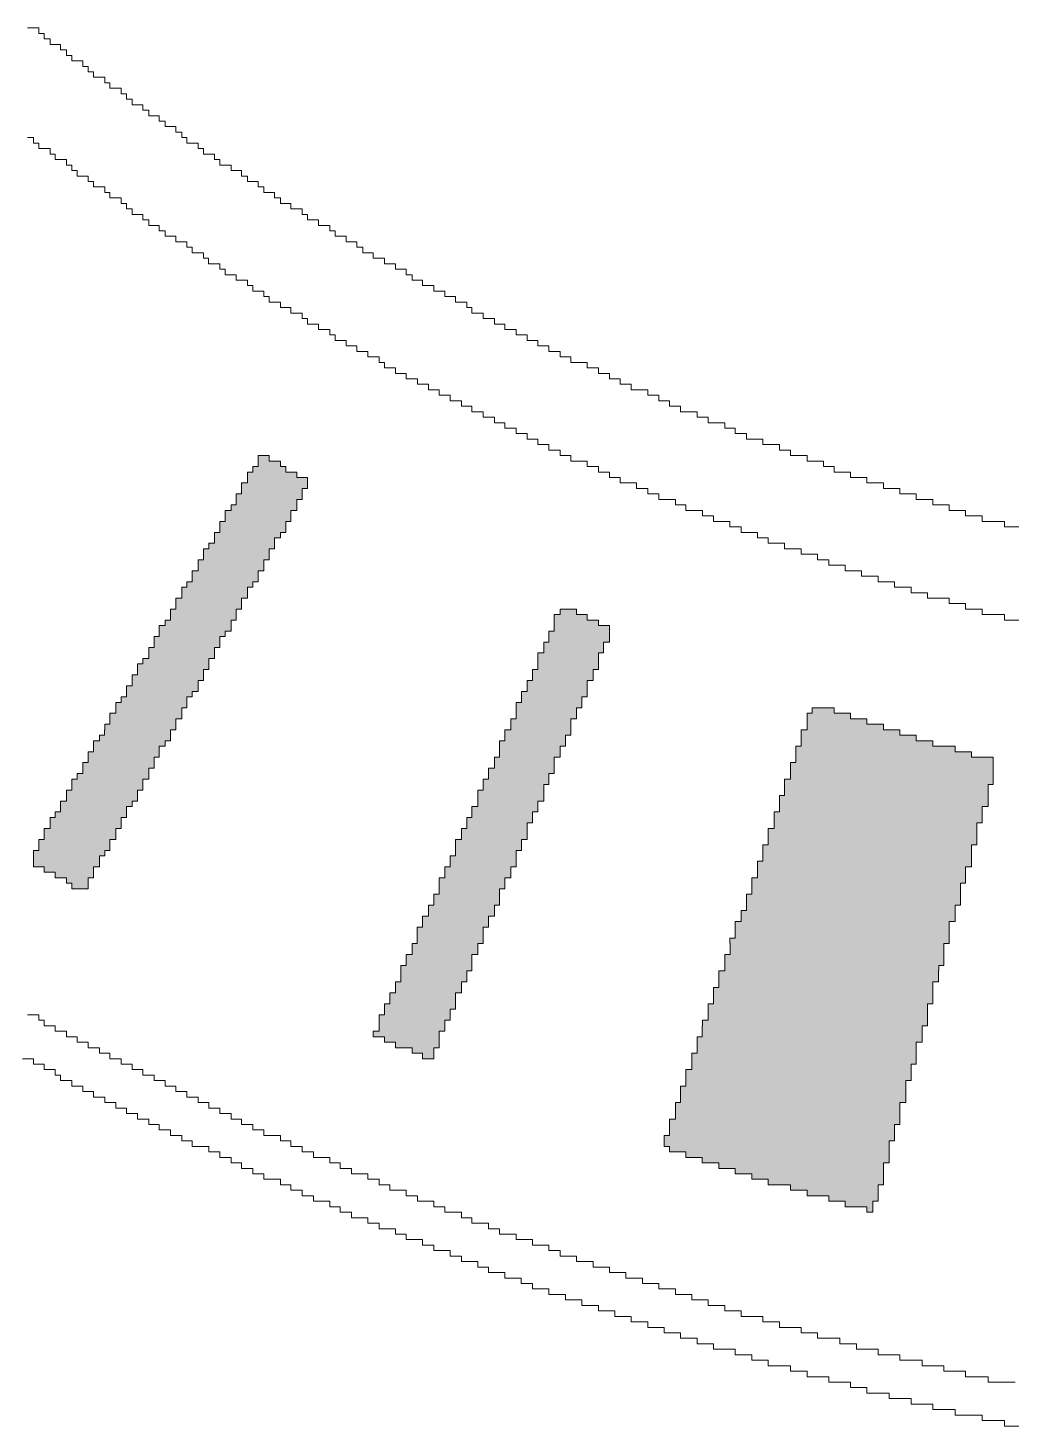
# Model space of a CAD drawing. Header units: millimetres. Extents: x 76.6 to 106.3, y -138 to -109.2.
# Drawn here: x 84.34 to 88.14, y -134.22 to -128.82 of the extents above; entities that cross this region are included whole.
import ezdxf

# ---------------------------------------------------------------- set-up
doc = ezdxf.new("R2010")
doc.units = ezdxf.units.MM
doc.header["$MEASUREMENT"] = 0
doc.layers.add('Layer 1', color=7, linetype='Continuous', lineweight=0)

msp = doc.modelspace()

# ---------------------------------------------------------------- hatches: boundary and pattern name
at = {"layer": 'Layer 1', "true_color": 0x000000, "transparency": 33554687}
h = msp.add_hatch(color=18, dxfattribs=at)
h.dxf.hatch_style = 2
h.paths.add_polyline_path([(84.5768, -132.122), (84.5768, -132.1431), (84.5133, -132.1431), (84.5133, -132.122), (84.4929, -132.122), (84.4929, -132.1007), (84.4498, -132.1007), (84.4498, -132.0796), (84.4066, -132.0796), (84.4066, -132.0585), (84.3659, -132.0585), (84.3659, -132.0372), (84.3659, -132.0161), (84.366, -132.0161), (84.366, -131.995), (84.3863, -131.995), (84.3863, -131.9737), (84.3863, -131.9526), (84.4066, -131.9526), (84.4066, -131.9315), (84.4066, -131.9102), (84.4295, -131.9102), (84.4295, -131.8891), (84.4295, -131.868), (84.4498, -131.868), (84.4498, -131.8467), (84.4701, -131.8467), (84.4701, -131.8256), (84.4701, -131.8256), (84.4701, -131.8045), (84.493, -131.8045), (84.493, -131.7832), (84.493, -131.7621), (84.5133, -131.7621), (84.5133, -131.741), (84.5133, -131.7197), (84.5336, -131.7197), (84.5336, -131.6986), (84.5564, -131.6986), (84.5564, -131.6775), (84.5565, -131.6775), (84.5565, -131.6562), (84.5767, -131.6562), (84.5767, -131.6351), (84.5768, -131.6351), (84.5768, -131.614), (84.5971, -131.614), (84.5971, -131.5927), (84.5971, -131.5927), (84.5971, -131.5716), (84.62, -131.5716), (84.62, -131.5505), (84.6402, -131.5505), (84.6402, -131.5292), (84.6403, -131.5292), (84.6403, -131.5081), (84.6606, -131.5081), (84.6606, -131.487), (84.6606, -131.487), (84.6606, -131.4657), (84.6834, -131.4657), (84.6834, -131.4446), (84.6835, -131.4446), (84.6835, -131.4235), (84.7037, -131.4235), (84.7037, -131.4022), (84.7241, -131.4022), (84.7241, -131.3811), (84.7241, -131.3811), (84.7241, -131.36), (84.7469, -131.36), (84.7469, -131.3387), (84.747, -131.3387), (84.747, -131.3176), (84.7672, -131.3176), (84.7672, -131.2965), (84.7673, -131.2965), (84.7673, -131.2752), (84.7876, -131.2752), (84.7876, -131.2541), (84.8104, -131.2541), (84.8104, -131.233), (84.8104, -131.2117), (84.8307, -131.2117), (84.8307, -131.1906), (84.8307, -131.1695), (84.8511, -131.1695), (84.8511, -131.1482), (84.8511, -131.1482), (84.8511, -131.1271), (84.8739, -131.1271), (84.8739, -131.106), (84.8942, -131.106), (84.8942, -131.0847), (84.8942, -131.0636), (84.9146, -131.0636), (84.9146, -131.0425), (84.9146, -131.0212), (84.9374, -131.0212), (84.9374, -131.0001), (84.9374, -130.979), (84.9577, -130.979), (84.9577, -130.9577), (84.9781, -130.9577), (84.9781, -130.9366), (84.9781, -130.9155), (85.0009, -130.9155), (85.0009, -130.8942), (85.0009, -130.8731), (85.0212, -130.8731), (85.0212, -130.852), (85.0212, -130.8307), (85.0416, -130.8307), (85.0416, -130.8096), (85.0645, -130.8096), (85.0645, -130.7885), (85.0644, -130.7885), (85.0644, -130.7672), (85.0847, -130.7672), (85.0847, -130.7461), (85.0847, -130.725), (85.1051, -130.725), (85.1051, -130.7037), (85.1051, -130.6826), (85.1279, -130.6826), (85.1279, -130.6615), (85.1483, -130.6615), (85.1483, -130.6402), (85.1482, -130.6402), (85.1482, -130.6191), (85.1686, -130.6191), (85.1686, -130.598), (85.1686, -130.598), (85.1686, -130.5767), (85.1915, -130.5767), (85.1915, -130.5556), (85.1915, -130.5345), (85.2117, -130.5345), (85.2117, -130.5132), (85.232, -130.5132), (85.232, -130.4921), (85.2321, -130.4921), (85.2321, -130.471), (85.2753, -130.471), (85.2753, -130.4921), (85.3184, -130.4921), (85.3184, -130.5132), (85.3387, -130.5132), (85.3387, -130.5345), (85.382, -130.5345), (85.382, -130.5556), (85.4226, -130.5556), (85.4226, -130.5767), (85.4226, -130.5767), (85.4226, -130.598), (85.4023, -130.598), (85.4023, -130.6191), (85.4022, -130.6191), (85.4022, -130.6402), (85.382, -130.6402), (85.382, -130.6615), (85.3819, -130.6615), (85.3819, -130.6826), (85.3591, -130.6826), (85.3591, -130.7037), (85.3591, -130.725), (85.3387, -130.725), (85.3387, -130.7461), (85.3387, -130.7672), (85.3184, -130.7672), (85.3184, -130.7885), (85.2956, -130.7885), (85.2956, -130.8096), (85.2956, -130.8096), (85.2956, -130.8307), (85.2752, -130.8307), (85.2752, -130.852), (85.2752, -130.8731), (85.2549, -130.8731), (85.2549, -130.8942), (85.2549, -130.9155), (85.2321, -130.9155), (85.2321, -130.9366), (85.2321, -130.9577), (85.2117, -130.9577), (85.2117, -130.979), (85.1914, -130.979), (85.1914, -131.0001), (85.1914, -131.0212), (85.1686, -131.0212), (85.1686, -131.0425), (85.1686, -131.0636), (85.1482, -131.0636), (85.1482, -131.0847), (85.1482, -131.106), (85.1279, -131.106), (85.1279, -131.1271), (85.128, -131.1271), (85.128, -131.1482), (85.1051, -131.1482), (85.1051, -131.1695), (85.0847, -131.1695), (85.0847, -131.1906), (85.0847, -131.2117), (85.0644, -131.2117), (85.0644, -131.233), (85.0644, -131.2541), (85.0416, -131.2541), (85.0416, -131.2752), (85.0416, -131.2752), (85.0416, -131.2965), (85.0212, -131.2965), (85.0212, -131.3176), (85.0213, -131.3176), (85.0213, -131.3387), (85.0009, -131.3387), (85.0009, -131.36), (85.001, -131.36), (85.001, -131.3811), (84.9781, -131.3811), (84.9781, -131.4022), (84.9577, -131.4022), (84.9577, -131.4235), (84.9578, -131.4235), (84.9578, -131.4446), (84.9374, -131.4446), (84.9374, -131.4657), (84.9375, -131.4657), (84.9375, -131.487), (84.9146, -131.487), (84.9146, -131.5081), (84.9146, -131.5081), (84.9146, -131.5292), (84.8942, -131.5292), (84.8942, -131.5505), (84.8943, -131.5505), (84.8943, -131.5716), (84.874, -131.5716), (84.874, -131.5927), (84.8511, -131.5927), (84.8511, -131.614), (84.8511, -131.614), (84.8511, -131.6351), (84.8307, -131.6351), (84.8307, -131.6562), (84.8308, -131.6562), (84.8308, -131.6775), (84.8104, -131.6775), (84.8104, -131.6986), (84.8105, -131.6986), (84.8105, -131.7197), (84.7876, -131.7197), (84.7876, -131.741), (84.7876, -131.7621), (84.7673, -131.7621), (84.7673, -131.7832), (84.7673, -131.8045), (84.747, -131.8045), (84.747, -131.8256), (84.7241, -131.8256), (84.7241, -131.8467), (84.7241, -131.8467), (84.7241, -131.868), (84.7038, -131.868), (84.7038, -131.8891), (84.7038, -131.9102), (84.6835, -131.9102), (84.6835, -131.9315), (84.6835, -131.9526), (84.6606, -131.9526), (84.6606, -131.9737), (84.6606, -131.995), (84.6403, -131.995), (84.6403, -132.0161), (84.6199, -132.0161), (84.6199, -132.0372), (84.6199, -132.0585), (84.5971, -132.0585), (84.5971, -132.0796), (84.5971, -132.1007), (84.5767, -132.1007), (84.5767, -132.122)])
h = msp.add_hatch(color=18, dxfattribs=at)
h.dxf.hatch_style = 2
h.paths.add_polyline_path([(85.9102, -132.7992), (85.867, -132.7992), (85.867, -132.7781), (85.8264, -132.7781), (85.8264, -132.757), (85.7629, -132.757), (85.7629, -132.7357), (85.7197, -132.7357), (85.7197, -132.7146), (85.6766, -132.7146), (85.6766, -132.6935), (85.6994, -132.6935), (85.6994, -132.6722), (85.6994, -132.6511), (85.6995, -132.6511), (85.6995, -132.63), (85.7197, -132.63), (85.7197, -132.6087), (85.7198, -132.6087), (85.7198, -132.5876), (85.7401, -132.5876), (85.7401, -132.5665), (85.7401, -132.5452), (85.7629, -132.5452), (85.7629, -132.5241), (85.7629, -132.503), (85.7832, -132.503), (85.7832, -132.4817), (85.7832, -132.4606), (85.7833, -132.4606), (85.7833, -132.4395), (85.8036, -132.4395), (85.8036, -132.4182), (85.8036, -132.3971), (85.8264, -132.3971), (85.8264, -132.376), (85.8264, -132.3547), (85.8467, -132.3547), (85.8467, -132.3336), (85.8467, -132.3125), (85.8467, -132.2912), (85.8671, -132.2912), (85.8671, -132.2701), (85.8671, -132.249), (85.8899, -132.249), (85.8899, -132.2277), (85.8899, -132.2066), (85.9102, -132.2066), (85.9102, -132.1855), (85.9102, -132.1642), (85.9306, -132.1642), (85.9306, -132.1431), (85.9306, -132.1431), (85.9306, -132.122), (85.9306, -132.1007), (85.9534, -132.1007), (85.9534, -132.0796), (85.9534, -132.0585), (85.9737, -132.0585), (85.9737, -132.0372), (85.9737, -132.0161), (85.9941, -132.0161), (85.9941, -131.995), (85.9941, -131.995), (85.9941, -131.9737), (85.9941, -131.9526), (86.0169, -131.9526), (86.0169, -131.9315), (86.0169, -131.9102), (86.0373, -131.9102), (86.0373, -131.8891), (86.0372, -131.8891), (86.0372, -131.868), (86.0576, -131.868), (86.0576, -131.8467), (86.0576, -131.8467), (86.0576, -131.8256), (86.0805, -131.8256), (86.0805, -131.8045), (86.0804, -131.8045), (86.0804, -131.7832), (86.0804, -131.7621), (86.1008, -131.7621), (86.1008, -131.741), (86.1007, -131.741), (86.1007, -131.7197), (86.1211, -131.7197), (86.1211, -131.6986), (86.1211, -131.6986), (86.1211, -131.6775), (86.144, -131.6775), (86.144, -131.6562), (86.144, -131.6351), (86.1643, -131.6351), (86.1643, -131.614), (86.1643, -131.5927), (86.1642, -131.5927), (86.1642, -131.5716), (86.1846, -131.5716), (86.1846, -131.5505), (86.1846, -131.5505), (86.1846, -131.5292), (86.2075, -131.5292), (86.2075, -131.5081), (86.2075, -131.487), (86.2278, -131.487), (86.2278, -131.4657), (86.2278, -131.4446), (86.2277, -131.4446), (86.2277, -131.4235), (86.2481, -131.4235), (86.2481, -131.4022), (86.2481, -131.4022), (86.2481, -131.3811), (86.271, -131.3811), (86.271, -131.36), (86.271, -131.3387), (86.2913, -131.3387), (86.2913, -131.3176), (86.2913, -131.2965), (86.3116, -131.2965), (86.3116, -131.2752), (86.3116, -131.2541), (86.3116, -131.233), (86.3345, -131.233), (86.3345, -131.2117), (86.3345, -131.1906), (86.3548, -131.1906), (86.3548, -131.1695), (86.3548, -131.1482), (86.375, -131.1482), (86.375, -131.1271), (86.375, -131.106), (86.3751, -131.106), (86.3751, -131.0847), (86.398, -131.0847), (86.398, -131.0636), (86.4615, -131.0636), (86.4615, -131.0847), (86.5021, -131.0847), (86.5021, -131.106), (86.5452, -131.106), (86.5452, -131.1271), (86.5884, -131.1271), (86.5884, -131.1482), (86.5885, -131.1482), (86.5885, -131.1695), (86.5885, -131.1906), (86.5656, -131.1906), (86.5656, -131.2117), (86.5656, -131.233), (86.5453, -131.233), (86.5453, -131.2541), (86.5453, -131.2752), (86.5453, -131.2965), (86.525, -131.2965), (86.525, -131.3176), (86.525, -131.3387), (86.5021, -131.3387), (86.5021, -131.36), (86.5021, -131.3811), (86.5021, -131.3811), (86.5021, -131.4022), (86.4818, -131.4022), (86.4818, -131.4235), (86.4817, -131.4235), (86.4817, -131.4446), (86.4615, -131.4446), (86.4615, -131.4657), (86.4615, -131.487), (86.4386, -131.487), (86.4386, -131.5081), (86.4386, -131.5292), (86.4386, -131.5292), (86.4386, -131.5505), (86.4183, -131.5505), (86.4183, -131.5716), (86.4182, -131.5716), (86.4182, -131.5927), (86.398, -131.5927), (86.398, -131.614), (86.398, -131.6351), (86.3751, -131.6351), (86.3751, -131.6562), (86.3751, -131.6775), (86.3751, -131.6775), (86.3751, -131.6986), (86.3548, -131.6986), (86.3548, -131.7197), (86.3547, -131.7197), (86.3547, -131.741), (86.3345, -131.741), (86.3345, -131.7621), (86.3344, -131.7621), (86.3344, -131.7832), (86.3344, -131.8045), (86.3116, -131.8045), (86.3116, -131.8256), (86.3116, -131.8256), (86.3116, -131.8467), (86.2913, -131.8467), (86.2913, -131.868), (86.2912, -131.868), (86.2912, -131.8891), (86.271, -131.8891), (86.271, -131.9102), (86.2709, -131.9102), (86.2709, -131.9315), (86.2709, -131.9526), (86.2481, -131.9526), (86.2481, -131.9737), (86.2481, -131.995), (86.2278, -131.995), (86.2278, -132.0161), (86.2277, -132.0161), (86.2277, -132.0372), (86.2277, -132.0585), (86.2074, -132.0585), (86.2074, -132.0796), (86.2074, -132.1007), (86.1846, -132.1007), (86.1846, -132.122), (86.1846, -132.1431), (86.1643, -132.1431), (86.1643, -132.1642), (86.1642, -132.1642), (86.1642, -132.1855), (86.1642, -132.2066), (86.1439, -132.2066), (86.1439, -132.2277), (86.1439, -132.249), (86.1211, -132.249), (86.1211, -132.2701), (86.1211, -132.2912), (86.1007, -132.2912), (86.1007, -132.3125), (86.1007, -132.3336), (86.1007, -132.3547), (86.0804, -132.3547), (86.0804, -132.376), (86.0804, -132.3971), (86.0576, -132.3971), (86.0576, -132.4182), (86.0576, -132.4395), (86.0576, -132.4395), (86.0576, -132.4606), (86.0372, -132.4606), (86.0372, -132.4817), (86.0372, -132.503), (86.0169, -132.503), (86.0169, -132.5241), (86.0169, -132.5452), (85.9941, -132.5452), (85.9941, -132.5665), (85.9941, -132.5876), (85.9941, -132.5876), (85.9941, -132.6087), (85.9737, -132.6087), (85.9737, -132.63), (85.9738, -132.63), (85.9738, -132.6511), (85.9534, -132.6511), (85.9534, -132.6722), (85.9534, -132.6935), (85.9306, -132.6935), (85.9306, -132.7146), (85.9305, -132.7146), (85.9305, -132.7357), (85.9305, -132.757), (85.9102, -132.757), (85.9102, -132.7781)])
h = msp.add_hatch(color=18, dxfattribs=at)
h.dxf.hatch_style = 2
h.paths.add_polyline_path([(87.6045, -133.392), (87.5816, -133.392), (87.5816, -133.3707), (87.4978, -133.3707), (87.4978, -133.3496), (87.4343, -133.3496), (87.4343, -133.3285), (87.3505, -133.3285), (87.3505, -133.3072), (87.2869, -133.3072), (87.2869, -133.2861), (87.2006, -133.2861), (87.2006, -133.265), (87.1371, -133.265), (87.1371, -133.2437), (87.0736, -133.2437), (87.0736, -133.2226), (87.0101, -133.2226), (87.0101, -133.2015), (86.9465, -133.2015), (86.9465, -133.1802), (86.8831, -133.1802), (86.8831, -133.1591), (86.8195, -133.1591), (86.8195, -133.138), (86.7993, -133.138), (86.7993, -133.1167), (86.7992, -133.1167), (86.7992, -133.0956), (86.8196, -133.0956), (86.8196, -133.0745), (86.8196, -133.0532), (86.8196, -133.0532), (86.8196, -133.0321), (86.8425, -133.0321), (86.8425, -133.011), (86.8425, -132.9897), (86.8425, -132.9686), (86.8628, -132.9686), (86.8628, -132.9475), (86.8628, -132.9262), (86.8628, -132.9051), (86.883, -132.9051), (86.883, -132.884), (86.8831, -132.884), (86.8831, -132.8627), (86.8831, -132.8416), (86.9059, -132.8416), (86.9059, -132.8205), (86.906, -132.8205), (86.906, -132.7992), (86.906, -132.7781), (86.9262, -132.7781), (86.9262, -132.757), (86.9262, -132.7357), (86.9263, -132.7357), (86.9263, -132.7146), (86.9465, -132.7146), (86.9465, -132.6935), (86.9465, -132.6722), (86.9466, -132.6722), (86.9466, -132.6511), (86.9694, -132.6511), (86.9694, -132.63), (86.9694, -132.6087), (86.9694, -132.5876), (86.9898, -132.5876), (86.9898, -132.5665), (86.9898, -132.5452), (86.9898, -132.5241), (87.0101, -132.5241), (87.0101, -132.503), (87.01, -132.503), (87.01, -132.4817), (87.01, -132.4606), (87.033, -132.4606), (87.033, -132.4395), (87.0329, -132.4395), (87.0329, -132.4182), (87.0329, -132.3971), (87.0533, -132.3971), (87.0533, -132.376), (87.0533, -132.3547), (87.0532, -132.3547), (87.0532, -132.3336), (87.0736, -132.3336), (87.0736, -132.3125), (87.0736, -132.2912), (87.0736, -132.2701), (87.0965, -132.2701), (87.0965, -132.249), (87.0965, -132.2277), (87.1167, -132.2277), (87.1167, -132.2066), (87.1168, -132.2066), (87.1168, -132.1855), (87.1168, -132.1642), (87.137, -132.1642), (87.137, -132.1431), (87.137, -132.122), (87.1371, -132.122), (87.1371, -132.1007), (87.1599, -132.1007), (87.1599, -132.0796), (87.1599, -132.0585), (87.16, -132.0585), (87.16, -132.0372), (87.1802, -132.0372), (87.1802, -132.0161), (87.1802, -131.995), (87.1802, -131.9737), (87.2006, -131.9737), (87.2006, -131.9526), (87.2006, -131.9315), (87.2006, -131.9102), (87.2235, -131.9102), (87.2235, -131.8891), (87.2234, -131.8891), (87.2234, -131.868), (87.2234, -131.8467), (87.2438, -131.8467), (87.2438, -131.8256), (87.2437, -131.8256), (87.2437, -131.8045), (87.2437, -131.7832), (87.2641, -131.7832), (87.2641, -131.7621), (87.2641, -131.741), (87.264, -131.741), (87.264, -131.7197), (87.287, -131.7197), (87.287, -131.6986), (87.287, -131.6775), (87.287, -131.6562), (87.3072, -131.6562), (87.3072, -131.6351), (87.3072, -131.614), (87.3073, -131.614), (87.3073, -131.5927), (87.3276, -131.5927), (87.3276, -131.5716), (87.3276, -131.5716), (87.3276, -131.5505), (87.3276, -131.5505), (87.3276, -131.5292), (87.3504, -131.5292), (87.3504, -131.5081), (87.3505, -131.5081), (87.3505, -131.487), (87.3504, -131.487), (87.3504, -131.4657), (87.3708, -131.4657), (87.3708, -131.4446), (87.4546, -131.4446), (87.4546, -131.4657), (87.518, -131.4657), (87.518, -131.487), (87.5816, -131.487), (87.5816, -131.5081), (87.645, -131.5081), (87.645, -131.5292), (87.7086, -131.5292), (87.7086, -131.5505), (87.7721, -131.5505), (87.7721, -131.5716), (87.8356, -131.5716), (87.8356, -131.5927), (87.922, -131.5927), (87.922, -131.614), (87.9854, -131.614), (87.9854, -131.6351), (88.0692, -131.6351), (88.0692, -131.6562), (88.0693, -131.6562), (88.0693, -131.6775), (88.0693, -131.6986), (88.0693, -131.7197), (88.0692, -131.7197), (88.0692, -131.741), (88.049, -131.741), (88.049, -131.7621), (88.049, -131.7832), (88.0489, -131.7832), (88.0489, -131.8045), (88.0489, -131.8256), (88.0261, -131.8256), (88.0261, -131.8467), (88.026, -131.8467), (88.026, -131.868), (88.026, -131.8891), (88.0058, -131.8891), (88.0058, -131.9102), (88.0058, -131.9102), (88.0058, -131.9315), (88.0058, -131.9526), (88.0058, -131.9737), (87.9854, -131.9737), (87.9854, -131.995), (87.9854, -132.0161), (87.9854, -132.0372), (87.9855, -132.0372), (87.9855, -132.0585), (87.9625, -132.0585), (87.9625, -132.0796), (87.9625, -132.1007), (87.9626, -132.1007), (87.9626, -132.122), (87.9422, -132.122), (87.9422, -132.1431), (87.9422, -132.1642), (87.9423, -132.1642), (87.9423, -132.1855), (87.9423, -132.2066), (87.9219, -132.2066), (87.9219, -132.2277), (87.922, -132.2277), (87.922, -132.249), (87.922, -132.2701), (87.8991, -132.2701), (87.8991, -132.2912), (87.8991, -132.3125), (87.8991, -132.3336), (87.899, -132.3336), (87.899, -132.3547), (87.8788, -132.3547), (87.8788, -132.376), (87.8788, -132.3971), (87.8787, -132.3971), (87.8787, -132.4182), (87.8787, -132.4395), (87.8585, -132.4395), (87.8585, -132.4606), (87.8584, -132.4606), (87.8584, -132.4817), (87.8584, -132.503), (87.8356, -132.503), (87.8356, -132.5241), (87.8356, -132.5241), (87.8356, -132.5452), (87.8356, -132.5665), (87.8356, -132.5876), (87.8152, -132.5876), (87.8152, -132.6087), (87.8152, -132.63), (87.8152, -132.6511), (87.8153, -132.6511), (87.8153, -132.6722), (87.7949, -132.6722), (87.7949, -132.6935), (87.7949, -132.7146), (87.795, -132.7146), (87.795, -132.7357), (87.772, -132.7357), (87.772, -132.757), (87.772, -132.7781), (87.7721, -132.7781), (87.7721, -132.7992), (87.7721, -132.8205), (87.7517, -132.8205), (87.7517, -132.8416), (87.7518, -132.8416), (87.7518, -132.8627), (87.7518, -132.884), (87.7314, -132.884), (87.7314, -132.9051), (87.7315, -132.9051), (87.7315, -132.9262), (87.7315, -132.9475), (87.7315, -132.9686), (87.7086, -132.9686), (87.7086, -132.9897), (87.7086, -133.011), (87.7086, -133.0321), (87.7086, -133.0321), (87.7086, -133.0532), (87.6883, -133.0532), (87.6883, -133.0745), (87.6883, -133.0956), (87.6882, -133.0956), (87.6882, -133.1167), (87.668, -133.1167), (87.668, -133.138), (87.6679, -133.138), (87.6679, -133.1591), (87.668, -133.1591), (87.668, -133.1802), (87.6679, -133.1802), (87.6679, -133.2015), (87.6451, -133.2015), (87.6451, -133.2226), (87.6451, -133.2226), (87.6451, -133.2437), (87.6451, -133.2437), (87.6451, -133.265), (87.6451, -133.265), (87.6451, -133.2861), (87.6247, -133.2861), (87.6247, -133.3072), (87.6248, -133.3072), (87.6248, -133.3285), (87.6248, -133.3496), (87.6045, -133.3496), (87.6045, -133.3707)])

# ---------------------------------------------------------------- linework, layer by layer
at = {"layer": 'Layer 1'}
for points in [[(84.343, -128.82), (84.3863, -128.82), (84.3863, -128.8411), (84.4065, -128.8411), (84.4065, -128.8622), (84.4294, -128.8622), (84.4294, -128.8835), (84.4701, -128.8835), (84.4701, -128.9046), (84.493, -128.9046), (84.493, -128.9257), (84.5132, -128.9257), (84.5132, -128.947), (84.5565, -128.947), (84.5565, -128.9681), (84.5768, -128.9681), (84.5768, -128.9892), (84.5971, -128.9892), (84.5971, -129.0105), (84.6403, -129.0105), (84.6403, -129.0316), (84.6606, -129.0316), (84.6606, -129.0527), (84.7037, -129.0527), (84.7037, -129.074), (84.724, -129.074), (84.724, -129.0951), (84.747, -129.0951), (84.747, -129.1162), (84.7876, -129.1162), (84.7876, -129.1375), (84.8104, -129.1375), (84.8104, -129.1586), (84.851, -129.1586), (84.851, -129.1797), (84.8739, -129.1797), (84.8739, -129.201), (84.9146, -129.201), (84.9146, -129.2221), (84.9374, -129.2221), (84.9374, -129.2432), (84.9577, -129.2432), (84.9577, -129.2645), (85.001, -129.2645), (85.001, -129.2856), (85.0212, -129.2856), (85.0212, -129.3067), (85.0645, -129.3067), (85.0645, -129.328), (85.0847, -129.328), (85.0847, -129.3491), (85.128, -129.3491), (85.128, -129.3702), (85.1686, -129.3702), (85.1686, -129.3915), (85.1915, -129.3915), (85.1915, -129.4126), (85.2321, -129.4126), (85.2321, -129.4337), (85.255, -129.4337), (85.255, -129.455), (85.2956, -129.455), (85.2956, -129.4761), (85.3185, -129.4761), (85.3185, -129.4972), (85.3591, -129.4972), (85.3591, -129.5185), (85.4023, -129.5185), (85.4023, -129.5396), (85.4226, -129.5396), (85.4226, -129.5607), (85.4658, -129.5607), (85.4658, -129.582), (85.509, -129.582), (85.509, -129.6031), (85.5293, -129.6031), (85.5293, -129.6242), (85.5725, -129.6242), (85.5725, -129.6455), (85.6131, -129.6455), (85.6131, -129.6666), (85.636, -129.6666), (85.636, -129.6877), (85.6766, -129.6877), (85.6766, -129.709), (85.7197, -129.709), (85.7197, -129.7301), (85.7629, -129.7301), (85.7629, -129.7512), (85.8036, -129.7512), (85.8036, -129.7725), (85.8264, -129.7725), (85.8264, -129.7936), (85.867, -129.7936), (85.867, -129.8147), (85.9103, -129.8147), (85.9103, -129.836), (85.9535, -129.836), (85.9535, -129.8571), (85.994, -129.8571), (85.994, -129.8782), (86.0372, -129.8782), (86.0372, -129.8995), (86.0576, -129.8995), (86.0576, -129.9206), (86.1008, -129.9206), (86.1008, -129.9417), (86.1439, -129.9417), (86.1439, -129.963), (86.1845, -129.963), (86.1845, -129.9841), (86.2277, -129.9841), (86.2277, -130.0052), (86.271, -130.0052), (86.271, -130.0265), (86.3116, -130.0265), (86.3116, -130.0476), (86.3548, -130.0476), (86.3548, -130.0687), (86.398, -130.0687), (86.398, -130.09), (86.4386, -130.09), (86.4386, -130.1111), (86.5021, -130.1111), (86.5021, -130.1322), (86.5453, -130.1322), (86.5453, -130.1535), (86.5885, -130.1535), (86.5885, -130.1746), (86.6291, -130.1746), (86.6291, -130.1957), (86.6723, -130.1957), (86.6723, -130.217), (86.7357, -130.217), (86.7357, -130.2381), (86.7789, -130.2381), (86.7789, -130.2592), (86.8195, -130.2592), (86.8195, -130.2805), (86.8627, -130.2805), (86.8627, -130.3016), (86.9263, -130.3016), (86.9263, -130.3227), (86.9695, -130.3227), (86.9695, -130.344), (87.0329, -130.344), (87.0329, -130.3651), (87.0735, -130.3651), (87.0735, -130.3862), (87.1167, -130.3862), (87.1167, -130.4075), (87.1803, -130.4075), (87.1803, -130.4286), (87.2437, -130.4286), (87.2437, -130.4497), (87.2869, -130.4497), (87.2869, -130.471), (87.3505, -130.471), (87.3505, -130.4921), (87.414, -130.4921), (87.414, -130.5132), (87.4546, -130.5132), (87.4546, -130.5345), (87.518, -130.5345), (87.518, -130.5556), (87.5816, -130.5556), (87.5816, -130.5767), (87.6451, -130.5767), (87.6451, -130.598), (87.7086, -130.598), (87.7086, -130.6191), (87.7721, -130.6191), (87.7721, -130.6402), (87.8356, -130.6402), (87.8356, -130.6615), (87.8991, -130.6615), (87.8991, -130.6826), (87.9626, -130.6826), (87.9626, -130.7037), (88.0261, -130.7037), (88.0261, -130.725), (88.1124, -130.725), (88.1124, -130.7461), (88.176, -130.7461)], [(88.1759, -131.106), (88.1125, -131.106), (88.1125, -131.0847), (88.0261, -131.0847), (88.0261, -131.0636), (87.9626, -131.0636), (87.9626, -131.0425), (87.8991, -131.0425), (87.8991, -131.0212), (87.8153, -131.0212), (87.8153, -131.0001), (87.7518, -131.0001), (87.7518, -130.979), (87.6883, -130.979), (87.6883, -130.9577), (87.6248, -130.9577), (87.6248, -130.9366), (87.5612, -130.9366), (87.5612, -130.9155), (87.4978, -130.9155), (87.4978, -130.8942), (87.4343, -130.8942), (87.4343, -130.8731), (87.3911, -130.8731), (87.3911, -130.852), (87.3276, -130.852), (87.3276, -130.8307), (87.2641, -130.8307), (87.2641, -130.8096), (87.2006, -130.8096), (87.2006, -130.7885), (87.16, -130.7885), (87.16, -130.7672), (87.0965, -130.7672), (87.0965, -130.7461), (87.0532, -130.7461), (87.0532, -130.725), (86.9898, -130.725), (86.9898, -130.7037), (86.9466, -130.7037), (86.9466, -130.6826), (86.8831, -130.6826), (86.8831, -130.6615), (86.8425, -130.6615), (86.8425, -130.6402), (86.779, -130.6402), (86.779, -130.6191), (86.7358, -130.6191), (86.7358, -130.598), (86.6926, -130.598), (86.6926, -130.5767), (86.6291, -130.5767), (86.6291, -130.5556), (86.5884, -130.5556), (86.5884, -130.5345), (86.5453, -130.5345), (86.5453, -130.5132), (86.5021, -130.5132), (86.5021, -130.4921), (86.4386, -130.4921), (86.4386, -130.471), (86.3979, -130.471), (86.3979, -130.4497), (86.3547, -130.4497), (86.3547, -130.4286), (86.3116, -130.4286), (86.3116, -130.4075), (86.2709, -130.4075), (86.2709, -130.3862), (86.2277, -130.3862), (86.2277, -130.3651), (86.1845, -130.3651), (86.1845, -130.344), (86.144, -130.344), (86.144, -130.3227), (86.1008, -130.3227), (86.1008, -130.3016), (86.0575, -130.3016), (86.0575, -130.2805), (86.0169, -130.2805), (86.0169, -130.2592), (85.9737, -130.2592), (85.9737, -130.2381), (85.9305, -130.2381), (85.9305, -130.217), (85.89, -130.217), (85.89, -130.1957), (85.8468, -130.1957), (85.8468, -130.1746), (85.8036, -130.1746), (85.8036, -130.1535), (85.763, -130.1535), (85.763, -130.1322), (85.7198, -130.1322), (85.7198, -130.1111), (85.6995, -130.1111), (85.6995, -130.09), (85.6563, -130.09), (85.6563, -130.0687), (85.6131, -130.0687), (85.6131, -130.0476), (85.5725, -130.0476), (85.5725, -130.0265), (85.5293, -130.0265), (85.5293, -130.0052), (85.5089, -130.0052), (85.5089, -129.9841), (85.4657, -129.9841), (85.4657, -129.963), (85.4225, -129.963), (85.4225, -129.9417), (85.4023, -129.9417), (85.4023, -129.9206), (85.3591, -129.9206), (85.3591, -129.8995), (85.3184, -129.8995), (85.3184, -129.8782), (85.2752, -129.8782), (85.2752, -129.8571), (85.255, -129.8571), (85.255, -129.836), (85.2118, -129.836), (85.2118, -129.8147), (85.1914, -129.8147), (85.1914, -129.7936), (85.1482, -129.7936), (85.1482, -129.7725), (85.1051, -129.7725), (85.1051, -129.7512), (85.0847, -129.7512), (85.0847, -129.7301), (85.0415, -129.7301), (85.0415, -129.709), (85.0213, -129.709), (85.0213, -129.6877), (84.9781, -129.6877), (84.9781, -129.6666), (84.9578, -129.6666), (84.9578, -129.6455), (84.9146, -129.6455), (84.9146, -129.6242), (84.874, -129.6242), (84.874, -129.6031), (84.8511, -129.6031), (84.8511, -129.582), (84.8105, -129.582), (84.8105, -129.5607), (84.7876, -129.5607), (84.7876, -129.5396), (84.747, -129.5396), (84.747, -129.5185), (84.7241, -129.5185), (84.7241, -129.4972), (84.7038, -129.4972), (84.7038, -129.4761), (84.6606, -129.4761), (84.6606, -129.455), (84.6403, -129.455), (84.6403, -129.4337), (84.5971, -129.4337), (84.5971, -129.4126), (84.5768, -129.4126), (84.5768, -129.3915), (84.5336, -129.3915), (84.5336, -129.3702), (84.5133, -129.3702), (84.5133, -129.3491), (84.4929, -129.3491), (84.4929, -129.328), (84.4498, -129.328), (84.4498, -129.3067), (84.4294, -129.3067), (84.4294, -129.2856), (84.3863, -129.2856), (84.3863, -129.2645), (84.3659, -129.2645), (84.3659, -129.2432), (84.343, -129.2432)], [(84.3431, -132.63), (84.3862, -132.63), (84.3862, -132.6511), (84.4066, -132.6511), (84.4066, -132.6722), (84.4498, -132.6722), (84.4498, -132.6935), (84.493, -132.6935), (84.493, -132.7146), (84.5336, -132.7146), (84.5336, -132.7357), (84.5768, -132.7357), (84.5768, -132.757), (84.6199, -132.757), (84.6199, -132.7781), (84.6606, -132.7781), (84.6606, -132.7992), (84.7037, -132.7992), (84.7037, -132.8205), (84.7469, -132.8205), (84.7469, -132.8416), (84.7875, -132.8416), (84.7875, -132.8627), (84.8308, -132.8627), (84.8308, -132.884), (84.874, -132.884), (84.874, -132.9051), (84.9146, -132.9051), (84.9146, -132.9262), (84.9578, -132.9262), (84.9578, -132.9475), (85.001, -132.9475), (85.001, -132.9686), (85.0416, -132.9686), (85.0416, -132.9897), (85.0848, -132.9897), (85.0848, -133.011), (85.128, -133.011), (85.128, -133.0321), (85.1686, -133.0321), (85.1686, -133.0532), (85.2118, -133.0532), (85.2118, -133.0745), (85.255, -133.0745), (85.255, -133.0956), (85.3184, -133.0956), (85.3184, -133.1167), (85.3591, -133.1167), (85.3591, -133.138), (85.4023, -133.138), (85.4023, -133.1591), (85.4455, -133.1591), (85.4455, -133.1802), (85.5089, -133.1802), (85.5089, -133.2015), (85.5496, -133.2015), (85.5496, -133.2226), (85.5927, -133.2226), (85.5927, -133.2437), (85.6563, -133.2437), (85.6563, -133.265), (85.6994, -133.265), (85.6994, -133.2861), (85.7401, -133.2861), (85.7401, -133.3072), (85.8036, -133.3072), (85.8036, -133.3285), (85.8468, -133.3285), (85.8468, -133.3496), (85.9103, -133.3496), (85.9103, -133.3707), (85.9535, -133.3707), (85.9535, -133.392), (86.0169, -133.392), (86.0169, -133.4131), (86.0576, -133.4131), (86.0576, -133.4342), (86.121, -133.4342), (86.121, -133.4555), (86.1643, -133.4555), (86.1643, -133.4766), (86.2277, -133.4766), (86.2277, -133.4977), (86.2912, -133.4977), (86.2912, -133.519), (86.3548, -133.519), (86.3548, -133.5401), (86.3979, -133.5401), (86.3979, -133.5612), (86.4615, -133.5612), (86.4615, -133.5825), (86.525, -133.5825), (86.525, -133.6036), (86.5884, -133.6036), (86.5884, -133.6247), (86.6519, -133.6247), (86.6519, -133.646), (86.7154, -133.646), (86.7154, -133.6671), (86.779, -133.6671), (86.779, -133.6882), (86.8425, -133.6882), (86.8425, -133.7095), (86.906, -133.7095), (86.906, -133.7306), (86.9695, -133.7306), (86.9695, -133.7517), (87.033, -133.7517), (87.033, -133.773), (87.0965, -133.773), (87.0965, -133.7941), (87.1802, -133.7941), (87.1802, -133.8152), (87.2437, -133.8152), (87.2437, -133.8365), (87.3276, -133.8365), (87.3276, -133.8576), (87.3911, -133.8576), (87.3911, -133.8787), (87.4774, -133.8787), (87.4774, -133.9), (87.5409, -133.9), (87.5409, -133.9211), (87.6247, -133.9211), (87.6247, -133.9422), (87.7086, -133.9422), (87.7086, -133.9635), (87.7949, -133.9635), (87.7949, -133.9846), (87.8787, -133.9846), (87.8787, -134.0057), (87.9626, -134.0057), (87.9626, -134.027), (88.049, -134.027), (88.049, -134.0481), (88.1531, -134.0481)], [(88.2165, -134.2175), (88.1125, -134.2175), (88.1125, -134.1962), (88.0261, -134.1962), (88.0261, -134.1751), (87.922, -134.1751), (87.922, -134.154), (87.8355, -134.154), (87.8355, -134.1327), (87.7518, -134.1327), (87.7518, -134.1116), (87.6679, -134.1116), (87.6679, -134.0905), (87.5816, -134.0905), (87.5816, -134.0692), (87.5181, -134.0692), (87.5181, -134.0481), (87.4343, -134.0481), (87.4343, -134.027), (87.3505, -134.027), (87.3505, -134.0057), (87.2869, -134.0057), (87.2869, -133.9846), (87.2005, -133.9846), (87.2005, -133.9635), (87.1371, -133.9635), (87.1371, -133.9422), (87.0735, -133.9422), (87.0735, -133.9211), (86.9897, -133.9211), (86.9897, -133.9), (86.9262, -133.9), (86.9262, -133.8787), (86.8628, -133.8787), (86.8628, -133.8576), (86.7993, -133.8576), (86.7993, -133.8365), (86.7357, -133.8365), (86.7357, -133.8152), (86.6722, -133.8152), (86.6722, -133.7941), (86.6088, -133.7941), (86.6088, -133.773), (86.5453, -133.773), (86.5453, -133.7517), (86.4818, -133.7517), (86.4818, -133.7306), (86.4183, -133.7306), (86.4183, -133.7095), (86.3548, -133.7095), (86.3548, -133.6882), (86.2913, -133.6882), (86.2913, -133.6671), (86.248, -133.6671), (86.248, -133.646), (86.1845, -133.646), (86.1845, -133.6247), (86.121, -133.6247), (86.121, -133.6036), (86.0805, -133.6036), (86.0805, -133.5825), (86.017, -133.5825), (86.017, -133.5612), (85.9737, -133.5612), (85.9737, -133.5401), (85.9103, -133.5401), (85.9103, -133.519), (85.867, -133.519), (85.867, -133.4977), (85.8035, -133.4977), (85.8035, -133.4766), (85.763, -133.4766), (85.763, -133.4555), (85.6994, -133.4555), (85.6994, -133.4342), (85.6563, -133.4342), (85.6563, -133.4131), (85.5927, -133.4131), (85.5927, -133.392), (85.5496, -133.392), (85.5496, -133.3707), (85.509, -133.3707), (85.509, -133.3496), (85.4455, -133.3496), (85.4455, -133.3285), (85.4023, -133.3285), (85.4023, -133.3072), (85.3591, -133.3072), (85.3591, -133.2861), (85.3184, -133.2861), (85.3184, -133.265), (85.255, -133.265), (85.255, -133.2437), (85.2117, -133.2437), (85.2117, -133.2226), (85.1686, -133.2226), (85.1686, -133.2015), (85.1279, -133.2015), (85.1279, -133.1802), (85.0848, -133.1802), (85.0848, -133.1591), (85.0416, -133.1591), (85.0416, -133.138), (84.9781, -133.138), (84.9781, -133.1167), (84.9374, -133.1167), (84.9374, -133.0956), (84.8943, -133.0956), (84.8943, -133.0745), (84.8511, -133.0745), (84.8511, -133.0532), (84.8105, -133.0532), (84.8105, -133.0321), (84.7673, -133.0321), (84.7673, -133.011), (84.7241, -133.011), (84.7241, -132.9897), (84.6835, -132.9897), (84.6835, -132.9686), (84.6403, -132.9686), (84.6403, -132.9475), (84.5971, -132.9475), (84.5971, -132.9262), (84.5565, -132.9262), (84.5565, -132.9051), (84.5133, -132.9051), (84.5133, -132.884), (84.4701, -132.884), (84.4701, -132.8627), (84.4497, -132.8627), (84.4497, -132.8416), (84.4065, -132.8416), (84.4065, -132.8205), (84.3659, -132.8205), (84.3659, -132.7992), (84.3228, -132.7992)]]:
    msp.add_lwpolyline(points, dxfattribs=at)
for points in [[(84.5768, -132.122), (84.5768, -132.1431), (84.5133, -132.1431), (84.5133, -132.122), (84.4929, -132.122), (84.4929, -132.1007), (84.4498, -132.1007), (84.4498, -132.0796), (84.4066, -132.0796), (84.4066, -132.0585), (84.3659, -132.0585), (84.3659, -132.0372), (84.3659, -132.0161), (84.366, -132.0161), (84.366, -131.995), (84.3863, -131.995), (84.3863, -131.9737), (84.3863, -131.9526), (84.4066, -131.9526), (84.4066, -131.9315), (84.4066, -131.9102), (84.4295, -131.9102), (84.4295, -131.8891), (84.4295, -131.868), (84.4498, -131.868), (84.4498, -131.8467), (84.4701, -131.8467), (84.4701, -131.8256), (84.4701, -131.8256), (84.4701, -131.8045), (84.493, -131.8045), (84.493, -131.7832), (84.493, -131.7621), (84.5133, -131.7621), (84.5133, -131.741), (84.5133, -131.7197), (84.5336, -131.7197), (84.5336, -131.6986), (84.5564, -131.6986), (84.5564, -131.6775), (84.5565, -131.6775), (84.5565, -131.6562), (84.5767, -131.6562), (84.5767, -131.6351), (84.5768, -131.6351), (84.5768, -131.614), (84.5971, -131.614), (84.5971, -131.5927), (84.5971, -131.5927), (84.5971, -131.5716), (84.62, -131.5716), (84.62, -131.5505), (84.6402, -131.5505), (84.6402, -131.5292), (84.6403, -131.5292), (84.6403, -131.5081), (84.6606, -131.5081), (84.6606, -131.487), (84.6606, -131.487), (84.6606, -131.4657), (84.6834, -131.4657), (84.6834, -131.4446), (84.6835, -131.4446), (84.6835, -131.4235), (84.7037, -131.4235), (84.7037, -131.4022), (84.7241, -131.4022), (84.7241, -131.3811), (84.7241, -131.3811), (84.7241, -131.36), (84.7469, -131.36), (84.7469, -131.3387), (84.747, -131.3387), (84.747, -131.3176), (84.7672, -131.3176), (84.7672, -131.2965), (84.7673, -131.2965), (84.7673, -131.2752), (84.7876, -131.2752), (84.7876, -131.2541), (84.8104, -131.2541), (84.8104, -131.233), (84.8104, -131.2117), (84.8307, -131.2117), (84.8307, -131.1906), (84.8307, -131.1695), (84.8511, -131.1695), (84.8511, -131.1482), (84.8511, -131.1482), (84.8511, -131.1271), (84.8739, -131.1271), (84.8739, -131.106), (84.8942, -131.106), (84.8942, -131.0847), (84.8942, -131.0636), (84.9146, -131.0636), (84.9146, -131.0425), (84.9146, -131.0212), (84.9374, -131.0212), (84.9374, -131.0001), (84.9374, -130.979), (84.9577, -130.979), (84.9577, -130.9577), (84.9781, -130.9577), (84.9781, -130.9366), (84.9781, -130.9155), (85.0009, -130.9155), (85.0009, -130.8942), (85.0009, -130.8731), (85.0212, -130.8731), (85.0212, -130.852), (85.0212, -130.8307), (85.0416, -130.8307), (85.0416, -130.8096), (85.0645, -130.8096), (85.0645, -130.7885), (85.0644, -130.7885), (85.0644, -130.7672), (85.0847, -130.7672), (85.0847, -130.7461), (85.0847, -130.725), (85.1051, -130.725), (85.1051, -130.7037), (85.1051, -130.6826), (85.1279, -130.6826), (85.1279, -130.6615), (85.1483, -130.6615), (85.1483, -130.6402), (85.1482, -130.6402), (85.1482, -130.6191), (85.1686, -130.6191), (85.1686, -130.598), (85.1686, -130.598), (85.1686, -130.5767), (85.1915, -130.5767), (85.1915, -130.5556), (85.1915, -130.5345), (85.2117, -130.5345), (85.2117, -130.5132), (85.232, -130.5132), (85.232, -130.4921), (85.2321, -130.4921), (85.2321, -130.471), (85.2753, -130.471), (85.2753, -130.4921), (85.3184, -130.4921), (85.3184, -130.5132), (85.3387, -130.5132), (85.3387, -130.5345), (85.382, -130.5345), (85.382, -130.5556), (85.4226, -130.5556), (85.4226, -130.5767), (85.4226, -130.5767), (85.4226, -130.598), (85.4023, -130.598), (85.4023, -130.6191), (85.4022, -130.6191), (85.4022, -130.6402), (85.382, -130.6402), (85.382, -130.6615), (85.3819, -130.6615), (85.3819, -130.6826), (85.3591, -130.6826), (85.3591, -130.7037), (85.3591, -130.725), (85.3387, -130.725), (85.3387, -130.7461), (85.3387, -130.7672), (85.3184, -130.7672), (85.3184, -130.7885), (85.2956, -130.7885), (85.2956, -130.8096), (85.2956, -130.8096), (85.2956, -130.8307), (85.2752, -130.8307), (85.2752, -130.852), (85.2752, -130.8731), (85.2549, -130.8731), (85.2549, -130.8942), (85.2549, -130.9155), (85.2321, -130.9155), (85.2321, -130.9366), (85.2321, -130.9577), (85.2117, -130.9577), (85.2117, -130.979), (85.1914, -130.979), (85.1914, -131.0001), (85.1914, -131.0212), (85.1686, -131.0212), (85.1686, -131.0425), (85.1686, -131.0636), (85.1482, -131.0636), (85.1482, -131.0847), (85.1482, -131.106), (85.1279, -131.106), (85.1279, -131.1271), (85.128, -131.1271), (85.128, -131.1482), (85.1051, -131.1482), (85.1051, -131.1695), (85.0847, -131.1695), (85.0847, -131.1906), (85.0847, -131.2117), (85.0644, -131.2117), (85.0644, -131.233), (85.0644, -131.2541), (85.0416, -131.2541), (85.0416, -131.2752), (85.0416, -131.2752), (85.0416, -131.2965), (85.0212, -131.2965), (85.0212, -131.3176), (85.0213, -131.3176), (85.0213, -131.3387), (85.0009, -131.3387), (85.0009, -131.36), (85.001, -131.36), (85.001, -131.3811), (84.9781, -131.3811), (84.9781, -131.4022), (84.9577, -131.4022), (84.9577, -131.4235), (84.9578, -131.4235), (84.9578, -131.4446), (84.9374, -131.4446), (84.9374, -131.4657), (84.9375, -131.4657), (84.9375, -131.487), (84.9146, -131.487), (84.9146, -131.5081), (84.9146, -131.5081), (84.9146, -131.5292), (84.8942, -131.5292), (84.8942, -131.5505), (84.8943, -131.5505), (84.8943, -131.5716), (84.874, -131.5716), (84.874, -131.5927), (84.8511, -131.5927), (84.8511, -131.614), (84.8511, -131.614), (84.8511, -131.6351), (84.8307, -131.6351), (84.8307, -131.6562), (84.8308, -131.6562), (84.8308, -131.6775), (84.8104, -131.6775), (84.8104, -131.6986), (84.8105, -131.6986), (84.8105, -131.7197), (84.7876, -131.7197), (84.7876, -131.741), (84.7876, -131.7621), (84.7673, -131.7621), (84.7673, -131.7832), (84.7673, -131.8045), (84.747, -131.8045), (84.747, -131.8256), (84.7241, -131.8256), (84.7241, -131.8467), (84.7241, -131.8467), (84.7241, -131.868), (84.7038, -131.868), (84.7038, -131.8891), (84.7038, -131.9102), (84.6835, -131.9102), (84.6835, -131.9315), (84.6835, -131.9526), (84.6606, -131.9526), (84.6606, -131.9737), (84.6606, -131.995), (84.6403, -131.995), (84.6403, -132.0161), (84.6199, -132.0161), (84.6199, -132.0372), (84.6199, -132.0585), (84.5971, -132.0585), (84.5971, -132.0796), (84.5971, -132.1007), (84.5767, -132.1007), (84.5767, -132.122)], [(85.9102, -132.7992), (85.867, -132.7992), (85.867, -132.7781), (85.8264, -132.7781), (85.8264, -132.757), (85.7629, -132.757), (85.7629, -132.7357), (85.7197, -132.7357), (85.7197, -132.7146), (85.6766, -132.7146), (85.6766, -132.6935), (85.6994, -132.6935), (85.6994, -132.6722), (85.6994, -132.6511), (85.6995, -132.6511), (85.6995, -132.63), (85.7197, -132.63), (85.7197, -132.6087), (85.7198, -132.6087), (85.7198, -132.5876), (85.7401, -132.5876), (85.7401, -132.5665), (85.7401, -132.5452), (85.7629, -132.5452), (85.7629, -132.5241), (85.7629, -132.503), (85.7832, -132.503), (85.7832, -132.4817), (85.7832, -132.4606), (85.7833, -132.4606), (85.7833, -132.4395), (85.8036, -132.4395), (85.8036, -132.4182), (85.8036, -132.3971), (85.8264, -132.3971), (85.8264, -132.376), (85.8264, -132.3547), (85.8467, -132.3547), (85.8467, -132.3336), (85.8467, -132.3125), (85.8467, -132.2912), (85.8671, -132.2912), (85.8671, -132.2701), (85.8671, -132.249), (85.8899, -132.249), (85.8899, -132.2277), (85.8899, -132.2066), (85.9102, -132.2066), (85.9102, -132.1855), (85.9102, -132.1642), (85.9306, -132.1642), (85.9306, -132.1431), (85.9306, -132.1431), (85.9306, -132.122), (85.9306, -132.1007), (85.9534, -132.1007), (85.9534, -132.0796), (85.9534, -132.0585), (85.9737, -132.0585), (85.9737, -132.0372), (85.9737, -132.0161), (85.9941, -132.0161), (85.9941, -131.995), (85.9941, -131.995), (85.9941, -131.9737), (85.9941, -131.9526), (86.0169, -131.9526), (86.0169, -131.9315), (86.0169, -131.9102), (86.0373, -131.9102), (86.0373, -131.8891), (86.0372, -131.8891), (86.0372, -131.868), (86.0576, -131.868), (86.0576, -131.8467), (86.0576, -131.8467), (86.0576, -131.8256), (86.0805, -131.8256), (86.0805, -131.8045), (86.0804, -131.8045), (86.0804, -131.7832), (86.0804, -131.7621), (86.1008, -131.7621), (86.1008, -131.741), (86.1007, -131.741), (86.1007, -131.7197), (86.1211, -131.7197), (86.1211, -131.6986), (86.1211, -131.6986), (86.1211, -131.6775), (86.144, -131.6775), (86.144, -131.6562), (86.144, -131.6351), (86.1643, -131.6351), (86.1643, -131.614), (86.1643, -131.5927), (86.1642, -131.5927), (86.1642, -131.5716), (86.1846, -131.5716), (86.1846, -131.5505), (86.1846, -131.5505), (86.1846, -131.5292), (86.2075, -131.5292), (86.2075, -131.5081), (86.2075, -131.487), (86.2278, -131.487), (86.2278, -131.4657), (86.2278, -131.4446), (86.2277, -131.4446), (86.2277, -131.4235), (86.2481, -131.4235), (86.2481, -131.4022), (86.2481, -131.4022), (86.2481, -131.3811), (86.271, -131.3811), (86.271, -131.36), (86.271, -131.3387), (86.2913, -131.3387), (86.2913, -131.3176), (86.2913, -131.2965), (86.3116, -131.2965), (86.3116, -131.2752), (86.3116, -131.2541), (86.3116, -131.233), (86.3345, -131.233), (86.3345, -131.2117), (86.3345, -131.1906), (86.3548, -131.1906), (86.3548, -131.1695), (86.3548, -131.1482), (86.375, -131.1482), (86.375, -131.1271), (86.375, -131.106), (86.3751, -131.106), (86.3751, -131.0847), (86.398, -131.0847), (86.398, -131.0636), (86.4615, -131.0636), (86.4615, -131.0847), (86.5021, -131.0847), (86.5021, -131.106), (86.5452, -131.106), (86.5452, -131.1271), (86.5884, -131.1271), (86.5884, -131.1482), (86.5885, -131.1482), (86.5885, -131.1695), (86.5885, -131.1906), (86.5656, -131.1906), (86.5656, -131.2117), (86.5656, -131.233), (86.5453, -131.233), (86.5453, -131.2541), (86.5453, -131.2752), (86.5453, -131.2965), (86.525, -131.2965), (86.525, -131.3176), (86.525, -131.3387), (86.5021, -131.3387), (86.5021, -131.36), (86.5021, -131.3811), (86.5021, -131.3811), (86.5021, -131.4022), (86.4818, -131.4022), (86.4818, -131.4235), (86.4817, -131.4235), (86.4817, -131.4446), (86.4615, -131.4446), (86.4615, -131.4657), (86.4615, -131.487), (86.4386, -131.487), (86.4386, -131.5081), (86.4386, -131.5292), (86.4386, -131.5292), (86.4386, -131.5505), (86.4183, -131.5505), (86.4183, -131.5716), (86.4182, -131.5716), (86.4182, -131.5927), (86.398, -131.5927), (86.398, -131.614), (86.398, -131.6351), (86.3751, -131.6351), (86.3751, -131.6562), (86.3751, -131.6775), (86.3751, -131.6775), (86.3751, -131.6986), (86.3548, -131.6986), (86.3548, -131.7197), (86.3547, -131.7197), (86.3547, -131.741), (86.3345, -131.741), (86.3345, -131.7621), (86.3344, -131.7621), (86.3344, -131.7832), (86.3344, -131.8045), (86.3116, -131.8045), (86.3116, -131.8256), (86.3116, -131.8256), (86.3116, -131.8467), (86.2913, -131.8467), (86.2913, -131.868), (86.2912, -131.868), (86.2912, -131.8891), (86.271, -131.8891), (86.271, -131.9102), (86.2709, -131.9102), (86.2709, -131.9315), (86.2709, -131.9526), (86.2481, -131.9526), (86.2481, -131.9737), (86.2481, -131.995), (86.2278, -131.995), (86.2278, -132.0161), (86.2277, -132.0161), (86.2277, -132.0372), (86.2277, -132.0585), (86.2074, -132.0585), (86.2074, -132.0796), (86.2074, -132.1007), (86.1846, -132.1007), (86.1846, -132.122), (86.1846, -132.1431), (86.1643, -132.1431), (86.1643, -132.1642), (86.1642, -132.1642), (86.1642, -132.1855), (86.1642, -132.2066), (86.1439, -132.2066), (86.1439, -132.2277), (86.1439, -132.249), (86.1211, -132.249), (86.1211, -132.2701), (86.1211, -132.2912), (86.1007, -132.2912), (86.1007, -132.3125), (86.1007, -132.3336), (86.1007, -132.3547), (86.0804, -132.3547), (86.0804, -132.376), (86.0804, -132.3971), (86.0576, -132.3971), (86.0576, -132.4182), (86.0576, -132.4395), (86.0576, -132.4395), (86.0576, -132.4606), (86.0372, -132.4606), (86.0372, -132.4817), (86.0372, -132.503), (86.0169, -132.503), (86.0169, -132.5241), (86.0169, -132.5452), (85.9941, -132.5452), (85.9941, -132.5665), (85.9941, -132.5876), (85.9941, -132.5876), (85.9941, -132.6087), (85.9737, -132.6087), (85.9737, -132.63), (85.9738, -132.63), (85.9738, -132.6511), (85.9534, -132.6511), (85.9534, -132.6722), (85.9534, -132.6935), (85.9306, -132.6935), (85.9306, -132.7146), (85.9305, -132.7146), (85.9305, -132.7357), (85.9305, -132.757), (85.9102, -132.757), (85.9102, -132.7781)], [(87.6045, -133.392), (87.5816, -133.392), (87.5816, -133.3707), (87.4978, -133.3707), (87.4978, -133.3496), (87.4343, -133.3496), (87.4343, -133.3285), (87.3505, -133.3285), (87.3505, -133.3072), (87.2869, -133.3072), (87.2869, -133.2861), (87.2006, -133.2861), (87.2006, -133.265), (87.1371, -133.265), (87.1371, -133.2437), (87.0736, -133.2437), (87.0736, -133.2226), (87.0101, -133.2226), (87.0101, -133.2015), (86.9465, -133.2015), (86.9465, -133.1802), (86.8831, -133.1802), (86.8831, -133.1591), (86.8195, -133.1591), (86.8195, -133.138), (86.7993, -133.138), (86.7993, -133.1167), (86.7992, -133.1167), (86.7992, -133.0956), (86.8196, -133.0956), (86.8196, -133.0745), (86.8196, -133.0532), (86.8196, -133.0532), (86.8196, -133.0321), (86.8425, -133.0321), (86.8425, -133.011), (86.8425, -132.9897), (86.8425, -132.9686), (86.8628, -132.9686), (86.8628, -132.9475), (86.8628, -132.9262), (86.8628, -132.9051), (86.883, -132.9051), (86.883, -132.884), (86.8831, -132.884), (86.8831, -132.8627), (86.8831, -132.8416), (86.9059, -132.8416), (86.9059, -132.8205), (86.906, -132.8205), (86.906, -132.7992), (86.906, -132.7781), (86.9262, -132.7781), (86.9262, -132.757), (86.9262, -132.7357), (86.9263, -132.7357), (86.9263, -132.7146), (86.9465, -132.7146), (86.9465, -132.6935), (86.9465, -132.6722), (86.9466, -132.6722), (86.9466, -132.6511), (86.9694, -132.6511), (86.9694, -132.63), (86.9694, -132.6087), (86.9694, -132.5876), (86.9898, -132.5876), (86.9898, -132.5665), (86.9898, -132.5452), (86.9898, -132.5241), (87.0101, -132.5241), (87.0101, -132.503), (87.01, -132.503), (87.01, -132.4817), (87.01, -132.4606), (87.033, -132.4606), (87.033, -132.4395), (87.0329, -132.4395), (87.0329, -132.4182), (87.0329, -132.3971), (87.0533, -132.3971), (87.0533, -132.376), (87.0533, -132.3547), (87.0532, -132.3547), (87.0532, -132.3336), (87.0736, -132.3336), (87.0736, -132.3125), (87.0736, -132.2912), (87.0736, -132.2701), (87.0965, -132.2701), (87.0965, -132.249), (87.0965, -132.2277), (87.1167, -132.2277), (87.1167, -132.2066), (87.1168, -132.2066), (87.1168, -132.1855), (87.1168, -132.1642), (87.137, -132.1642), (87.137, -132.1431), (87.137, -132.122), (87.1371, -132.122), (87.1371, -132.1007), (87.1599, -132.1007), (87.1599, -132.0796), (87.1599, -132.0585), (87.16, -132.0585), (87.16, -132.0372), (87.1802, -132.0372), (87.1802, -132.0161), (87.1802, -131.995), (87.1802, -131.9737), (87.2006, -131.9737), (87.2006, -131.9526), (87.2006, -131.9315), (87.2006, -131.9102), (87.2235, -131.9102), (87.2235, -131.8891), (87.2234, -131.8891), (87.2234, -131.868), (87.2234, -131.8467), (87.2438, -131.8467), (87.2438, -131.8256), (87.2437, -131.8256), (87.2437, -131.8045), (87.2437, -131.7832), (87.2641, -131.7832), (87.2641, -131.7621), (87.2641, -131.741), (87.264, -131.741), (87.264, -131.7197), (87.287, -131.7197), (87.287, -131.6986), (87.287, -131.6775), (87.287, -131.6562), (87.3072, -131.6562), (87.3072, -131.6351), (87.3072, -131.614), (87.3073, -131.614), (87.3073, -131.5927), (87.3276, -131.5927), (87.3276, -131.5716), (87.3276, -131.5716), (87.3276, -131.5505), (87.3276, -131.5505), (87.3276, -131.5292), (87.3504, -131.5292), (87.3504, -131.5081), (87.3505, -131.5081), (87.3505, -131.487), (87.3504, -131.487), (87.3504, -131.4657), (87.3708, -131.4657), (87.3708, -131.4446), (87.4546, -131.4446), (87.4546, -131.4657), (87.518, -131.4657), (87.518, -131.487), (87.5816, -131.487), (87.5816, -131.5081), (87.645, -131.5081), (87.645, -131.5292), (87.7086, -131.5292), (87.7086, -131.5505), (87.7721, -131.5505), (87.7721, -131.5716), (87.8356, -131.5716), (87.8356, -131.5927), (87.922, -131.5927), (87.922, -131.614), (87.9854, -131.614), (87.9854, -131.6351), (88.0692, -131.6351), (88.0692, -131.6562), (88.0693, -131.6562), (88.0693, -131.6775), (88.0693, -131.6986), (88.0693, -131.7197), (88.0692, -131.7197), (88.0692, -131.741), (88.049, -131.741), (88.049, -131.7621), (88.049, -131.7832), (88.0489, -131.7832), (88.0489, -131.8045), (88.0489, -131.8256), (88.0261, -131.8256), (88.0261, -131.8467), (88.026, -131.8467), (88.026, -131.868), (88.026, -131.8891), (88.0058, -131.8891), (88.0058, -131.9102), (88.0058, -131.9102), (88.0058, -131.9315), (88.0058, -131.9526), (88.0058, -131.9737), (87.9854, -131.9737), (87.9854, -131.995), (87.9854, -132.0161), (87.9854, -132.0372), (87.9855, -132.0372), (87.9855, -132.0585), (87.9625, -132.0585), (87.9625, -132.0796), (87.9625, -132.1007), (87.9626, -132.1007), (87.9626, -132.122), (87.9422, -132.122), (87.9422, -132.1431), (87.9422, -132.1642), (87.9423, -132.1642), (87.9423, -132.1855), (87.9423, -132.2066), (87.9219, -132.2066), (87.9219, -132.2277), (87.922, -132.2277), (87.922, -132.249), (87.922, -132.2701), (87.8991, -132.2701), (87.8991, -132.2912), (87.8991, -132.3125), (87.8991, -132.3336), (87.899, -132.3336), (87.899, -132.3547), (87.8788, -132.3547), (87.8788, -132.376), (87.8788, -132.3971), (87.8787, -132.3971), (87.8787, -132.4182), (87.8787, -132.4395), (87.8585, -132.4395), (87.8585, -132.4606), (87.8584, -132.4606), (87.8584, -132.4817), (87.8584, -132.503), (87.8356, -132.503), (87.8356, -132.5241), (87.8356, -132.5241), (87.8356, -132.5452), (87.8356, -132.5665), (87.8356, -132.5876), (87.8152, -132.5876), (87.8152, -132.6087), (87.8152, -132.63), (87.8152, -132.6511), (87.8153, -132.6511), (87.8153, -132.6722), (87.7949, -132.6722), (87.7949, -132.6935), (87.7949, -132.7146), (87.795, -132.7146), (87.795, -132.7357), (87.772, -132.7357), (87.772, -132.757), (87.772, -132.7781), (87.7721, -132.7781), (87.7721, -132.7992), (87.7721, -132.8205), (87.7517, -132.8205), (87.7517, -132.8416), (87.7518, -132.8416), (87.7518, -132.8627), (87.7518, -132.884), (87.7314, -132.884), (87.7314, -132.9051), (87.7315, -132.9051), (87.7315, -132.9262), (87.7315, -132.9475), (87.7315, -132.9686), (87.7086, -132.9686), (87.7086, -132.9897), (87.7086, -133.011), (87.7086, -133.0321), (87.7086, -133.0321), (87.7086, -133.0532), (87.6883, -133.0532), (87.6883, -133.0745), (87.6883, -133.0956), (87.6882, -133.0956), (87.6882, -133.1167), (87.668, -133.1167), (87.668, -133.138), (87.6679, -133.138), (87.6679, -133.1591), (87.668, -133.1591), (87.668, -133.1802), (87.6679, -133.1802), (87.6679, -133.2015), (87.6451, -133.2015), (87.6451, -133.2226), (87.6451, -133.2226), (87.6451, -133.2437), (87.6451, -133.2437), (87.6451, -133.265), (87.6451, -133.265), (87.6451, -133.2861), (87.6247, -133.2861), (87.6247, -133.3072), (87.6248, -133.3072), (87.6248, -133.3285), (87.6248, -133.3496), (87.6045, -133.3496), (87.6045, -133.3707)]]:
    msp.add_lwpolyline(points, close=True, dxfattribs=at)

doc.saveas('drawing.dxf')
